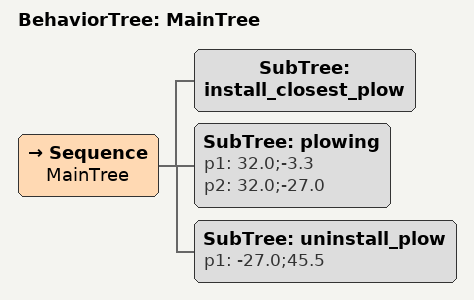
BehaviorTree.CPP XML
<?xml version="1.0"?>
<root BTCPP_format="4" main_tree_to_execute="MainTree">
  <include path="install_closest_plow.xml"/>
  <include path="plowing.xml"/>
  <include path="uninstall_plow.xml"/>
  <BehaviorTree ID="MainTree">
    <Sequence name="MainTree">
      <SubTree ID="install_closest_plow"/>
      <SubTree ID="plowing" p1="32.0;-3.3" p2="32.0;-27.0"/>
      <SubTree ID="uninstall_plow" p1="-27.0;45.5"/>
    </Sequence>
  </BehaviorTree>
</root>
